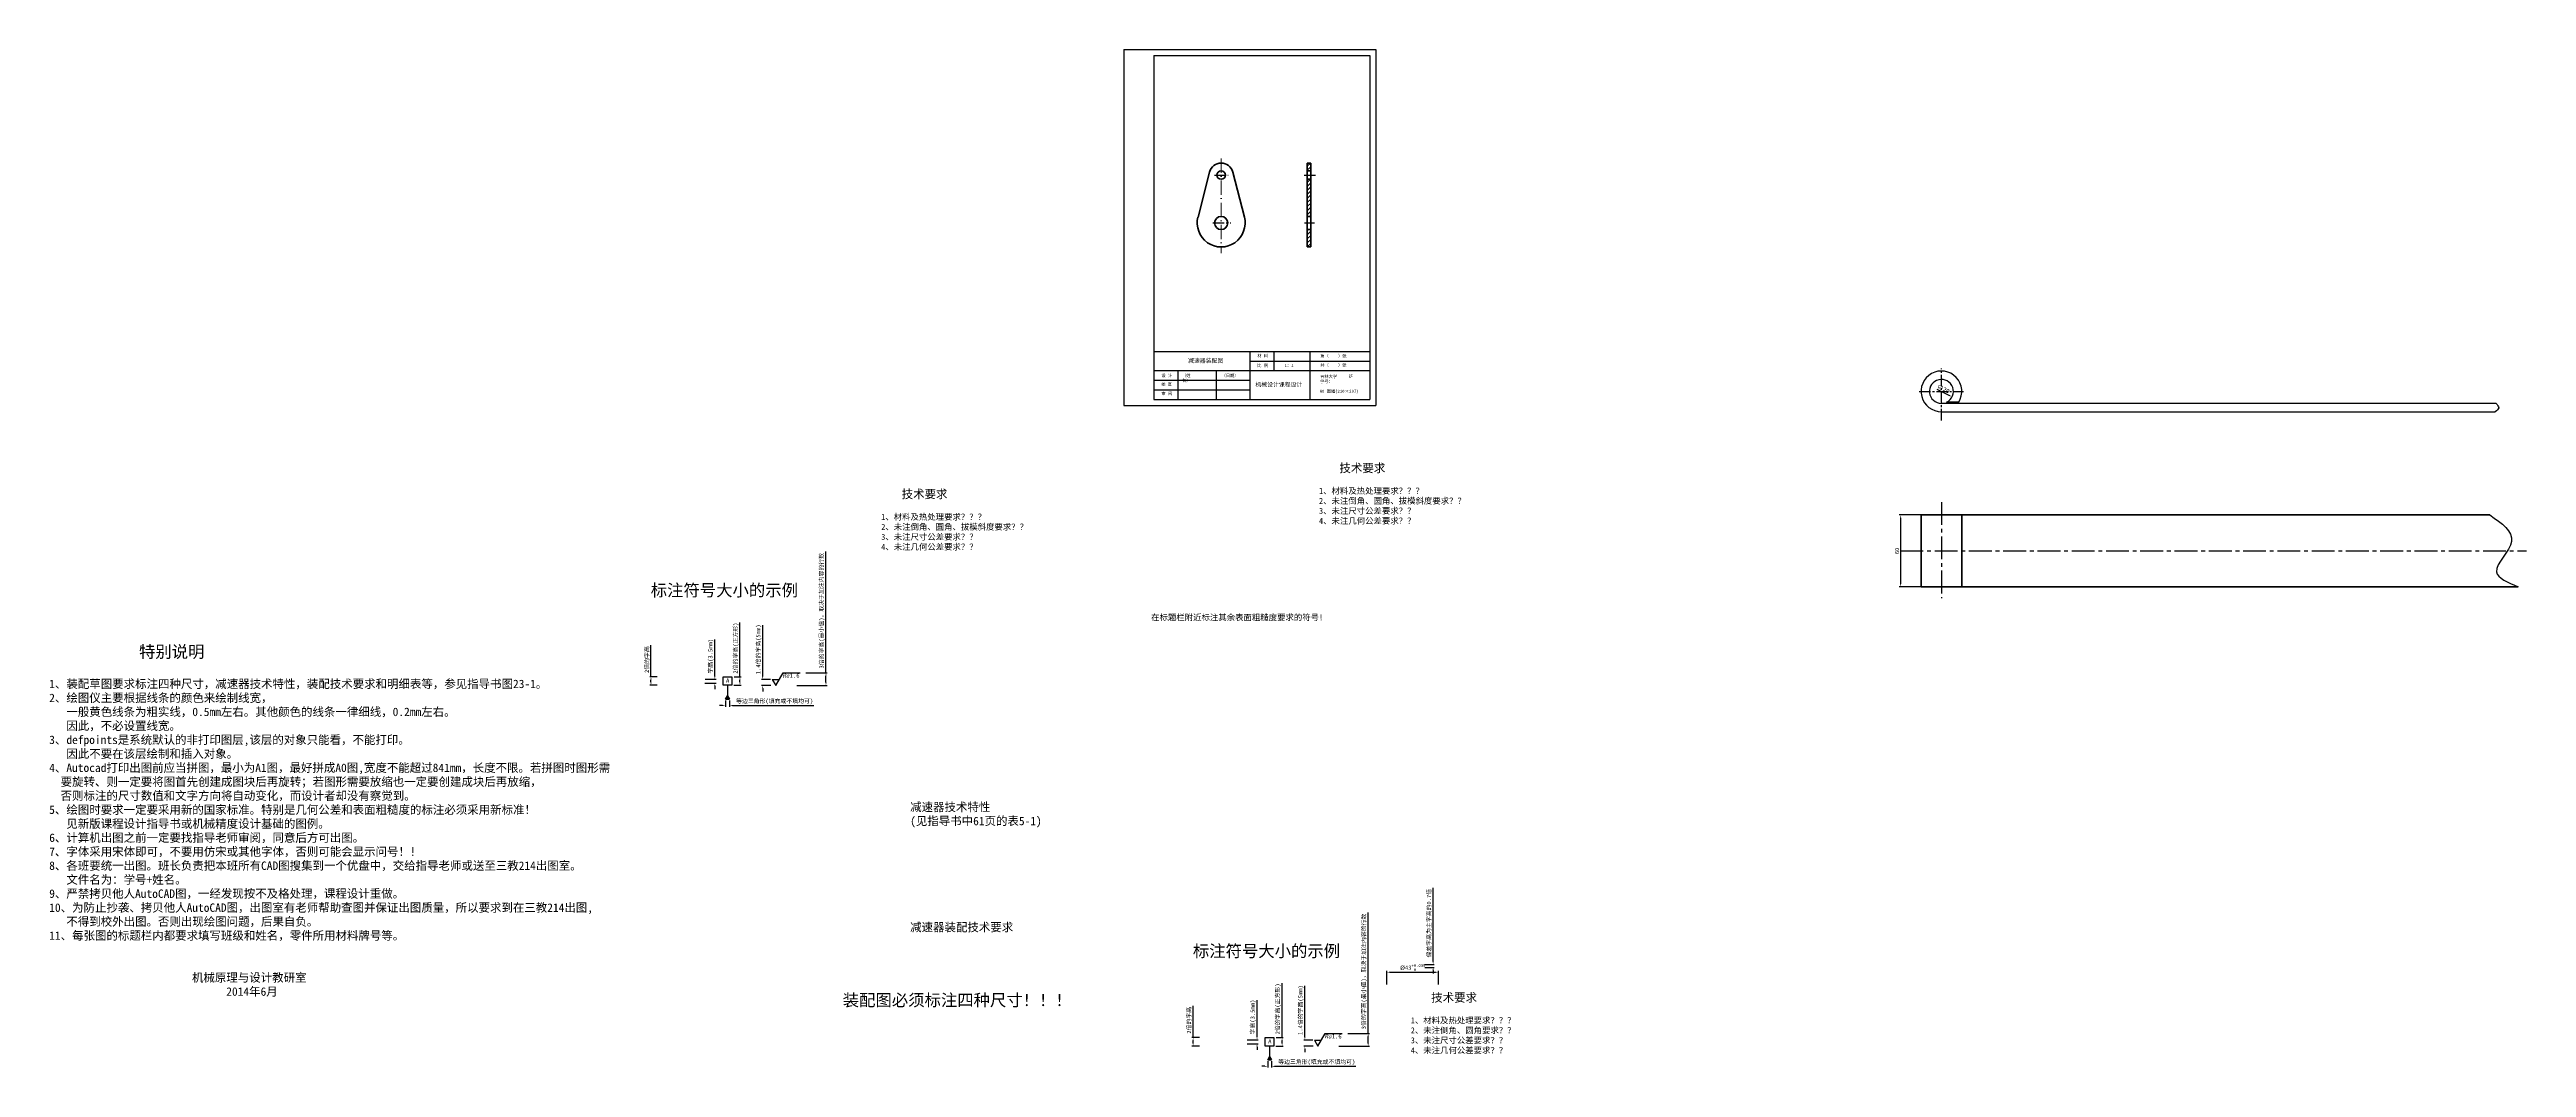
# Model space of a CAD drawing. Header units: millimetres. Extents: x -4667 to 8941, y -1665 to 5310.
# Drawn here: x -202 to 1863, y 2463 to 3312 of the extents above; entities that cross this region are included whole.
import ezdxf

# ---------------------------------------------------------------- set-up
doc = ezdxf.new("R2010")
doc.units = ezdxf.units.MM
doc.linetypes.add('CENTER2', pattern=[28.575, 19.05, -3.175, 3.175, -3.175])
doc.linetypes.add('DASHDOT', pattern=[18.5, 12, -3, 0.5, -3])
doc.layers.get('0').update_dxf_attribs({"linetype": 'CONTINUOUS'})
for name, color, linetype in [('尺寸', 4, 'CONTINUOUS'), ('文字', 3, 'CONTINUOUS'), ('点划线', 6, 'CENTER2'), ('细实线', 3, 'CONTINUOUS')]:
    doc.layers.add(name, color=color, linetype=linetype)
doc.layers.add('粗实线', color=2, linetype='CONTINUOUS', lineweight=30)
doc.styles.get("Standard").update_dxf_attribs({"font": '', "height": 3.5})
doc.styles.get('Standard').set_extended_font_data('SimSun')
doc.dimstyles.new('下偏差为0', dxfattribs={"dimtxt": 3.5, "dimasz": 2.5, "dimexe": 1, "dimexo": 0, "dimgap": 1, "dimtad": 1, "dimdec": 0, "dimzin": 0, "dimdsep": 46, "dimtxsty": 'Standard', "dimcen": 2.5, "dimclrd": 256, "dimadec": 0, "dimazin": 0, "dimtol": 1, "dimtp": 0.035, "dimtfac": 0.7, "dimtdec": 3, "dimtofl": 0, "dimtmove": 0, "dimatfit": 3, "dimfxl": 1, "dimtolj": 1, "dimarcsym": 0})
doc.dimstyles.new('无偏差', dxfattribs={"dimtxt": 3.5, "dimasz": 2.5, "dimexe": 1, "dimexo": 0, "dimgap": 1, "dimtad": 1, "dimtoh": 1, "dimdec": 0, "dimzin": 0, "dimdsep": 46, "dimtxsty": 'Standard', "dimcen": 2.5, "dimclrd": 256, "dimadec": 0, "dimazin": 0, "dimtfac": 1, "dimtdec": 0, "dimtofl": 0, "dimtmove": 0, "dimatfit": 3, "dimfxl": 1, "dimtolj": 1, "dimtzin": 0, "dimarcsym": 0})
doc.dimstyles.new('无偏差$0', dxfattribs={"dimtxt": 3.5, "dimasz": 2.5, "dimexe": 1, "dimexo": 0, "dimgap": 1, "dimtad": 1, "dimtoh": 1, "dimdec": 0, "dimzin": 0, "dimdsep": 46, "dimtxsty": 'Standard', "dimcen": 2.5, "dimclrd": 256, "dimadec": 0, "dimazin": 0, "dimtfac": 1, "dimtdec": 0, "dimtofl": 0, "dimtmove": 0, "dimatfit": 3, "dimfxl": 1, "dimtolj": 1, "dimtzin": 0, "dimarcsym": 0})

# ---------------------------------------------------------------- blocks, each defined once
blk = doc.blocks.new('*D26')
at = {"layer": '尺寸', "lineweight": -2, "ltscale": 0.5}
for p, q in [((751.8, 2487.9), (751.8, 2514.3)), ((751.8, 2483.4), (751.8, 2485.4))]:
    blk.add_line(p, q, dxfattribs=at)
at = {"layer": '尺寸', "color": 0, "lineweight": -2, "ltscale": 0.5}
for p, q in [((757.1, 2487.9), (750.8, 2487.9)), ((757, 2480.9), (750.8, 2480.9))]:
    blk.add_line(p, q, dxfattribs=at)
at = {"layer": '尺寸', "ltscale": 0.5}
for points in [[(751.4, 2485.4), (752.2, 2485.4), (751.8, 2487.9)], [(751.4, 2483.4), (752.2, 2483.4), (751.8, 2480.9)]]:
    blk.add_solid(points, dxfattribs=at)
at = {"layer": '尺寸', "color": 0, "ltscale": 0.5, "insert": (748.5, 2502.4), "char_height": 3.5, "attachment_point": 5, "rotation": 90}
blk.add_mtext('\\A1;2倍的字高', dxfattribs=at)
blk = doc.blocks.new('*D27')
at = {"layer": '尺寸', "lineweight": -2, "ltscale": 0.5}
for p, q in [((805.1, 2488.5), (805.1, 2519.1)), ((805.1, 2480.2), (805.1, 2477.7))]:
    blk.add_line(p, q, dxfattribs=at)
at = {"layer": '尺寸', "color": 0, "lineweight": -2, "ltscale": 0.5}
for p, q in [((796.8, 2482.7), (806.1, 2482.7)), ((796.9, 2486), (806.1, 2486))]:
    blk.add_line(p, q, dxfattribs=at)
at = {"layer": '尺寸', "ltscale": 0.5}
for points in [[(804.7, 2488.5), (805.5, 2488.5), (805.1, 2486)], [(804.7, 2480.2), (805.5, 2480.2), (805.1, 2482.7)]]:
    blk.add_solid(points, dxfattribs=at)
at = {"layer": '尺寸', "color": 0, "ltscale": 0.5, "insert": (801.8, 2505.1), "char_height": 3.5, "attachment_point": 5, "rotation": 90}
blk.add_mtext('\\A1;字高(3.5mm)', dxfattribs=at)
blk = doc.blocks.new('*D28')
at = {"layer": '尺寸', "lineweight": -2, "ltscale": 0.5}
for p, q in [((826, 2487.9), (826, 2533.4)), ((826, 2483.4), (826, 2485.4))]:
    blk.add_line(p, q, dxfattribs=at)
at = {"layer": '尺寸', "color": 0, "lineweight": -2, "ltscale": 0.5}
for p, q in [((820.9, 2480.9), (827, 2480.9)), ((821.1, 2487.9), (827, 2487.9))]:
    blk.add_line(p, q, dxfattribs=at)
at = {"layer": '尺寸', "ltscale": 0.5}
for points in [[(825.6, 2485.4), (826.4, 2485.4), (826, 2487.9)], [(825.6, 2483.4), (826.4, 2483.4), (826, 2480.9)]]:
    blk.add_solid(points, dxfattribs=at)
at = {"layer": '尺寸', "color": 0, "ltscale": 0.5, "insert": (822.7, 2511.9), "char_height": 3.5, "attachment_point": 5, "rotation": 90}
blk.add_mtext('\\A1;2倍的字高(正方形)', dxfattribs=at)
blk = doc.blocks.new('*D29')
at = {"layer": '尺寸', "lineweight": -2, "ltscale": 0.5}
for p, q in [((811.5, 2464), (809, 2464)), ((819.7, 2464), (887.6, 2464))]:
    blk.add_line(p, q, dxfattribs=at)
at = {"layer": '尺寸', "color": 0, "lineweight": -2, "ltscale": 0.5}
for p, q in [((814, 2468.3), (814, 2463)), ((817.2, 2468.3), (817.2, 2463))]:
    blk.add_line(p, q, dxfattribs=at)
at = {"layer": '尺寸', "ltscale": 0.5}
for points in [[(811.5, 2464.4), (811.5, 2463.6), (814, 2464)], [(819.7, 2464.4), (819.7, 2463.6), (817.2, 2464)]]:
    blk.add_solid(points, dxfattribs=at)
at = {"layer": '尺寸', "color": 0, "ltscale": 0.5, "insert": (854.9, 2467.3), "char_height": 3.5, "attachment_point": 5}
blk.add_mtext('\\A1;等边三角形(填充或不填均可)', dxfattribs=at)
blk = doc.blocks.new('*D30')
at = {"layer": '尺寸', "lineweight": -2, "ltscale": 0.5}
for p, q in [((845, 2488.3), (845, 2531)), ((845, 2478.3), (845, 2475.8))]:
    blk.add_line(p, q, dxfattribs=at)
at = {"layer": '尺寸', "color": 0, "lineweight": -2, "ltscale": 0.5}
for p, q in [((851.5, 2485.8), (844, 2485.8)), ((851.8, 2480.8), (844, 2480.8))]:
    blk.add_line(p, q, dxfattribs=at)
at = {"layer": '尺寸', "ltscale": 0.5}
for points in [[(844.6, 2488.3), (845.4, 2488.3), (845, 2485.8)], [(844.6, 2478.3), (845.4, 2478.3), (845, 2480.8)]]:
    blk.add_solid(points, dxfattribs=at)
at = {"layer": '尺寸', "color": 0, "ltscale": 0.5, "insert": (841.7, 2510.9), "char_height": 3.5, "attachment_point": 5, "rotation": 90}
blk.add_mtext('\\A1;1.4倍的字高(5mm)', dxfattribs=at)
blk = doc.blocks.new('*D31')
at = {"layer": '尺寸', "lineweight": -2, "ltscale": 0.5}
for p, q in [((897.8, 2491.3), (897.8, 2592.4)), ((897.8, 2483.3), (897.8, 2488.8))]:
    blk.add_line(p, q, dxfattribs=at)
at = {"layer": '尺寸', "color": 0, "lineweight": -2, "ltscale": 0.5}
for p, q in [((873.3, 2480.8), (898.8, 2480.8)), ((880.8, 2491.3), (898.8, 2491.3))]:
    blk.add_line(p, q, dxfattribs=at)
at = {"layer": '尺寸', "ltscale": 0.5}
for points in [[(897.3, 2488.8), (898.2, 2488.8), (897.8, 2491.3)], [(897.3, 2483.3), (898.2, 2483.3), (897.8, 2480.8)]]:
    blk.add_solid(points, dxfattribs=at)
at = {"layer": '尺寸', "color": 0, "ltscale": 0.5, "insert": (894.5, 2543.1), "char_height": 3.5, "attachment_point": 5, "rotation": 90}
blk.add_mtext('\\A1;3倍的字高(最小值)，取决于加注内容的行数', dxfattribs=at)
blk = doc.blocks.new('*D32')
at = {"layer": '尺寸', "lineweight": -2, "ltscale": 0.5}
for p, q in [((299.8, 2788.9), (299.8, 2815.3)), ((299.8, 2784.4), (299.8, 2786.4))]:
    blk.add_line(p, q, dxfattribs=at)
at = {"layer": '尺寸', "color": 0, "lineweight": -2, "ltscale": 0.5}
for p, q in [((305.1, 2788.9), (298.8, 2788.9)), ((305, 2781.9), (298.8, 2781.9))]:
    blk.add_line(p, q, dxfattribs=at)
at = {"layer": '尺寸', "ltscale": 0.5}
for points in [[(299.4, 2786.4), (300.2, 2786.4), (299.8, 2788.9)], [(299.4, 2784.4), (300.2, 2784.4), (299.8, 2781.9)]]:
    blk.add_solid(points, dxfattribs=at)
at = {"layer": '尺寸', "color": 0, "ltscale": 0.5, "insert": (296.5, 2803.3), "char_height": 3.5, "attachment_point": 5, "rotation": 90}
blk.add_mtext('\\A1;2倍的字高', dxfattribs=at)
blk = doc.blocks.new('*D33')
at = {"layer": '尺寸', "lineweight": -2, "ltscale": 0.5}
for p, q in [((353.1, 2789.5), (353.1, 2820.1)), ((353.1, 2781.2), (353.1, 2778.7))]:
    blk.add_line(p, q, dxfattribs=at)
at = {"layer": '尺寸', "color": 0, "lineweight": -2, "ltscale": 0.5}
for p, q in [((344.8, 2783.7), (354.1, 2783.7)), ((344.9, 2787), (354.1, 2787))]:
    blk.add_line(p, q, dxfattribs=at)
at = {"layer": '尺寸', "ltscale": 0.5}
for points in [[(352.6, 2789.5), (353.5, 2789.5), (353.1, 2787)], [(352.6, 2781.2), (353.5, 2781.2), (353.1, 2783.7)]]:
    blk.add_solid(points, dxfattribs=at)
at = {"layer": '尺寸', "color": 0, "ltscale": 0.5, "insert": (349.8, 2806.1), "char_height": 3.5, "attachment_point": 5, "rotation": 90}
blk.add_mtext('\\A1;字高(3.5mm)', dxfattribs=at)
blk = doc.blocks.new('*D34')
at = {"layer": '尺寸', "lineweight": -2, "ltscale": 0.5}
for p, q in [((374, 2788.9), (374, 2834.3)), ((374, 2784.4), (374, 2786.4))]:
    blk.add_line(p, q, dxfattribs=at)
at = {"layer": '尺寸', "color": 0, "lineweight": -2, "ltscale": 0.5}
for p, q in [((369.1, 2788.9), (375, 2788.9)), ((368.8, 2781.9), (375, 2781.9))]:
    blk.add_line(p, q, dxfattribs=at)
at = {"layer": '尺寸', "ltscale": 0.5}
for points in [[(373.6, 2786.4), (374.4, 2786.4), (374, 2788.9)], [(373.6, 2784.4), (374.4, 2784.4), (374, 2781.9)]]:
    blk.add_solid(points, dxfattribs=at)
at = {"layer": '尺寸', "color": 0, "ltscale": 0.5, "insert": (370.7, 2812.9), "char_height": 3.5, "attachment_point": 5, "rotation": 90}
blk.add_mtext('\\A1;2倍的字高(正方形)', dxfattribs=at)
blk = doc.blocks.new('*D35')
at = {"layer": '尺寸', "color": 0, "lineweight": -2, "ltscale": 0.5}
for p, q in [((362, 2769.3), (362, 2764)), ((365.2, 2769.3), (365.2, 2764))]:
    blk.add_line(p, q, dxfattribs=at)
at = {"layer": '尺寸', "lineweight": -2, "ltscale": 0.5}
for p, q in [((359.5, 2765), (357, 2765)), ((367.7, 2765), (435.6, 2765))]:
    blk.add_line(p, q, dxfattribs=at)
at = {"layer": '尺寸', "ltscale": 0.5}
for points in [[(359.5, 2765.4), (359.5, 2764.6), (362, 2765)], [(367.7, 2765.4), (367.7, 2764.6), (365.2, 2765)]]:
    blk.add_solid(points, dxfattribs=at)
at = {"layer": '尺寸', "color": 0, "ltscale": 0.5, "insert": (402.9, 2768.3), "char_height": 3.5, "attachment_point": 5}
blk.add_mtext('\\A1;等边三角形(填充或不填均可)', dxfattribs=at)
blk = doc.blocks.new('*D36')
at = {"layer": '尺寸', "lineweight": -2, "ltscale": 0.5}
for p, q in [((393, 2789.3), (393, 2832)), ((393, 2779.3), (393, 2776.8))]:
    blk.add_line(p, q, dxfattribs=at)
at = {"layer": '尺寸', "color": 0, "lineweight": -2, "ltscale": 0.5}
for p, q in [((399.5, 2786.8), (392, 2786.8)), ((399.8, 2781.8), (392, 2781.8))]:
    blk.add_line(p, q, dxfattribs=at)
at = {"layer": '尺寸', "ltscale": 0.5}
for points in [[(392.6, 2789.3), (393.4, 2789.3), (393, 2786.8)], [(392.6, 2779.3), (393.4, 2779.3), (393, 2781.8)]]:
    blk.add_solid(points, dxfattribs=at)
at = {"layer": '尺寸', "color": 0, "ltscale": 0.5, "insert": (389.7, 2811.9), "char_height": 3.5, "attachment_point": 5, "rotation": 90}
blk.add_mtext('\\A1;1.4倍的字高(5mm)', dxfattribs=at)
blk = doc.blocks.new('*D37')
at = {"layer": '尺寸', "lineweight": -2, "ltscale": 0.5}
for p, q in [((445.7, 2792.3), (445.7, 2893.4)), ((445.7, 2784.3), (445.7, 2789.8))]:
    blk.add_line(p, q, dxfattribs=at)
at = {"layer": '尺寸', "color": 0, "lineweight": -2, "ltscale": 0.5}
for p, q in [((428.8, 2792.3), (446.7, 2792.3)), ((421.3, 2781.8), (446.7, 2781.8))]:
    blk.add_line(p, q, dxfattribs=at)
at = {"layer": '尺寸', "ltscale": 0.5}
for points in [[(445.3, 2789.8), (446.2, 2789.8), (445.7, 2792.3)], [(445.3, 2784.3), (446.2, 2784.3), (445.7, 2781.8)]]:
    blk.add_solid(points, dxfattribs=at)
at = {"layer": '尺寸', "color": 0, "ltscale": 0.5, "insert": (442.4, 2844.1), "char_height": 3.5, "attachment_point": 5, "rotation": 90}
blk.add_mtext('\\A1;3倍的字高(最小值)，取决于加注内容的行数', dxfattribs=at)
blk = doc.blocks.new('*D38')
at = {"layer": '尺寸', "color": 0, "lineweight": -2, "ltscale": 0.5}
for p, q in [((913.3, 2532.1), (913.3, 2543.5)), ((956.4, 2532.1), (956.4, 2543.5))]:
    blk.add_line(p, q, dxfattribs=at)
at = {"layer": '尺寸', "lineweight": -2, "ltscale": 0.5}
blk.add_line((915.8, 2542.5), (953.9, 2542.5), dxfattribs=at)
at = {"layer": '尺寸', "ltscale": 0.5}
for points in [[(915.8, 2542.9), (915.8, 2542.1), (913.3, 2542.5)], [(953.9, 2542.9), (953.9, 2542.1), (956.4, 2542.5)]]:
    blk.add_solid(points, dxfattribs=at)
at = {"layer": '尺寸', "color": 0, "ltscale": 0.5, "insert": (934.9, 2546.3), "char_height": 3.5, "attachment_point": 5}
blk.add_mtext('\\A1;%%C43{\\H2.450000;\\S+0.035^  0;}', dxfattribs=at)
blk = doc.blocks.new('*D39')
at = {"layer": '尺寸', "lineweight": -2, "ltscale": 0.5}
for p, q in [((951.9, 2551.5), (951.9, 2612.8)), ((951.9, 2544), (951.9, 2541.5))]:
    blk.add_line(p, q, dxfattribs=at)
at = {"layer": '尺寸', "color": 0, "lineweight": -2, "ltscale": 0.5}
for p, q in [((944.8, 2549), (952.9, 2549)), ((944.9, 2546.5), (952.9, 2546.5))]:
    blk.add_line(p, q, dxfattribs=at)
at = {"layer": '尺寸', "ltscale": 0.5}
for points in [[(951.5, 2551.5), (952.4, 2551.5), (951.9, 2549)], [(951.5, 2544), (952.4, 2544), (951.9, 2546.5)]]:
    blk.add_solid(points, dxfattribs=at)
at = {"layer": '尺寸', "color": 0, "ltscale": 0.5, "insert": (948.6, 2583.4), "char_height": 3.5, "attachment_point": 5, "rotation": 90}
blk.add_mtext('\\A1;偏差字高为主字高的0.7倍', dxfattribs=at)
blk = doc.blocks.new('*D312')
at = {"layer": '尺寸', "color": 0, "lineweight": -2, "ltscale": 0.5}
for p, q in [((1358.7, 2924), (1340.5, 2924)), ((1358.7, 2864), (1340.5, 2864))]:
    blk.add_line(p, q, dxfattribs=at)
at = {"layer": '尺寸', "lineweight": -2, "ltscale": 0.5}
blk.add_line((1341.5, 2921.5), (1341.5, 2866.5), dxfattribs=at)
at = {"layer": '尺寸', "ltscale": 0.5}
for points in [[(1341.1, 2921.5), (1341.9, 2921.5), (1341.5, 2924)], [(1341.1, 2866.5), (1341.9, 2866.5), (1341.5, 2864)]]:
    blk.add_solid(points, dxfattribs=at)
at = {"layer": '尺寸', "color": 0, "ltscale": 0.5, "insert": (1338.7, 2894), "char_height": 3.5, "attachment_point": 5, "rotation": 90}
blk.add_mtext('\\A1;60', dxfattribs=at)
blk = doc.blocks.new('*D313')
at = {"layer": '尺寸', "lineweight": -2, "ltscale": 0.5}
blk.add_line((1372, 3029), (1382.4, 3023.7), dxfattribs=at)
at = {"layer": '尺寸', "ltscale": 0.5}
blk.add_solid([(1382.6, 3024), (1382.2, 3023.3), (1384.6, 3022.5)], dxfattribs=at)
at = {"layer": '尺寸', "color": 0, "ltscale": 0.5, "insert": (1377.3, 3029.3), "char_height": 3.5, "attachment_point": 5, "rotation": 332.7494}
blk.add_mtext('\\A1;∅20', dxfattribs=at)

msp = doc.modelspace()

# ---------------------------------------------------------------- hatches: boundary and pattern name
at = {"layer": '文字', "ltscale": 0.5}
for points in [[(363.6, 2773.2), (362, 2770.4), (365.2, 2770.4)], [(815.6, 2472.2), (814, 2469.4), (817.2, 2469.4)]]:
    msp.add_hatch(color=256, dxfattribs=at).paths.add_polyline_path(points)
at = {"layer": '细实线', "ltscale": 0.5}
h = msp.add_hatch(dxfattribs=at)
h.set_pattern_fill('ANSI31', color=256, scale=0.75, style=0)
h.set_pattern_definition([(45, (846.9176, 3147.5881), (-1.6838, 1.6838), [])])
h.paths.add_polyline_path([(846.9, 3211.1), (849.9, 3211.1), (849.9, 3217.6), (846.9, 3217.6)])
h.paths.add_polyline_path([(849.9, 3204.1), (846.9, 3204.1), (846.9, 3173.1), (849.9, 3173.1)])
h.paths.add_polyline_path([(846.9, 3147.6), (849.9, 3147.6), (849.9, 3162.1), (847.4, 3162.1), (846.9, 3161.8)])

# ---------------------------------------------------------------- linework, layer by layer
at = {"layer": '文字', "ltscale": 0.5}
for p, q in [((403.8, 2781.8), (409.9, 2792.3)), ((409.9, 2792.3), (424.2, 2792.3)), ((362, 2770.4), (363.6, 2773.2)), ((362, 2770.4), (365.2, 2770.4)), ((363.6, 2781.9), (363.6, 2773.2)), ((363.6, 2773.2), (365.2, 2770.4)), ((400.9, 2786.8), (406.7, 2786.8)), ((400.9, 2786.8), (403.8, 2781.8)), ((815.6, 2480.9), (815.6, 2472.2)), ((852.9, 2485.8), (858.7, 2485.8)), ((852.9, 2485.8), (855.8, 2480.8)), ((855.8, 2480.8), (861.9, 2491.3)), ((861.9, 2491.3), (876.2, 2491.3)), ((814, 2469.4), (815.6, 2472.2)), ((814, 2469.4), (817.2, 2469.4)), ((815.6, 2472.2), (817.2, 2469.4))]:
    msp.add_line(p, q, dxfattribs=at)
for points in [[(360, 2788.9), (367.2, 2788.9), (367.2, 2781.9), (360, 2781.9)], [(812, 2487.9), (819.2, 2487.9), (819.2, 2480.9), (812, 2480.9)]]:
    msp.add_lwpolyline(points, close=True, dxfattribs=at)
at = {"layer": '点划线', "ltscale": 0.5}
for p, q in [((769.6, 3207.6), (781, 3207.6)), ((844.4, 3207.6), (854.1, 3207.6)), ((768.3, 3167.6), (783.2, 3167.6)), ((844.6, 3167.6), (853.1, 3167.6)), ((1375.7, 3002.9), (1375.7, 3046.1)), ((1357.2, 3027.1), (1394.1, 3027.1))]:
    msp.add_line(p, q, dxfattribs=at)
at = {"layer": '点划线', "linetype": 'DASHDOT', "lineweight": 13}
msp.add_line((775.2, 3221.5), (775.2, 3142.5), dxfattribs=at)
at = {"layer": '点划线'}
for p, q in [((1375.7, 2934.7), (1375.7, 2854.7)), ((1341.5, 2894), (1863.5, 2894))]:
    msp.add_line(p, q, dxfattribs=at)
at = {"layer": '粗实线'}
for p, q in [((719.1, 3307.4), (899.1, 3307.4)), ((719.1, 3307.4), (719.1, 3020.4)), ((899.1, 3307.4), (899.1, 3020.4)), ((899.1, 3307.4), (899.1, 3020.4)), ((719.1, 3060.4), (899.1, 3060.4)), ((719.1, 3060.4), (719.1, 3020.4)), ((799.1, 3060.4), (799.1, 3020.4)), ((819.1, 3060.4), (819.1, 3044.4)), ((849.1, 3060.4), (849.1, 3020.4)), ((719.1, 3044.4), (899.1, 3044.4)), ((739.1, 3044.4), (739.1, 3020.4)), ((771.1, 3044.4), (771.1, 3020.4)), ((719.1, 3020.4), (899.1, 3020.4))]:
    msp.add_line(p, q, dxfattribs=at)
at = {"layer": '粗实线', "lineweight": 35}
for p, q in [((765.6, 3210.1), (755.9, 3172.6)), ((784.9, 3210.1), (794.6, 3172.6)), ((846.9, 3204.1), (846.9, 3173.1)), ((849.9, 3204.1), (849.9, 3173.1)), ((1358.7, 2924), (1392.7, 2924)), ((1358.7, 2924), (1358.7, 2864)), ((1361.2, 2924), (1390.2, 2924)), ((1392.7, 2924), (1625.7, 2924)), ((1392.7, 2924), (1392.7, 2864)), ((1485.7, 2924), (1645.7, 2924)), ((1645.7, 2924), (1833, 2924)), ((1358.7, 2864), (1392.7, 2864)), ((1392.7, 2864), (1639.7, 2864)), ((1639.7, 2864), (1856.6, 2864))]:
    msp.add_line(p, q, dxfattribs=at)
at = {"layer": '粗实线', "lineweight": 35, "ltscale": 0.075}
for p, q in [((846.9, 3217.6), (849.9, 3217.6)), ((846.9, 3211.1), (849.9, 3211.1)), ((846.9, 3204.1), (849.9, 3204.1)), ((846.9, 3173.1), (849.9, 3173.1)), ((846.9, 3162.1), (849.9, 3162.1)), ((846.9, 3147.6), (849.9, 3147.6))]:
    msp.add_line(p, q, dxfattribs=at)
at = {"layer": '粗实线', "lineweight": 35, "ltscale": 0.1625}
for p, q in [((846.9, 3217.6), (846.9, 3211.1)), ((849.9, 3217.6), (849.9, 3211.1))]:
    msp.add_line(p, q, dxfattribs=at)
at = {"layer": '粗实线', "lineweight": 35, "ltscale": 0.0875}
for p, q in [((846.9, 3207.6), (846.9, 3211.1)), ((846.9, 3204.1), (846.9, 3207.6)), ((849.9, 3207.6), (849.9, 3211.1)), ((849.9, 3204.1), (849.9, 3207.6))]:
    msp.add_line(p, q, dxfattribs=at)
at = {"layer": '粗实线', "lineweight": 35, "ltscale": 0.1375}
for p, q in [((846.9, 3167.6), (846.9, 3173.1)), ((846.9, 3162.1), (846.9, 3167.6)), ((849.9, 3167.6), (849.9, 3173.1)), ((849.9, 3162.1), (849.9, 3167.6))]:
    msp.add_line(p, q, dxfattribs=at)
at = {"layer": '粗实线', "lineweight": 35, "ltscale": 0.3625}
for p, q in [((846.9, 3162.1), (846.9, 3147.6)), ((849.9, 3162.1), (849.9, 3147.6))]:
    msp.add_line(p, q, dxfattribs=at)
at = {"layer": '粗实线', "lineweight": 13, "ltscale": 0.013675}
msp.add_line((846.9, 3161.8), (847.4, 3162.1), dxfattribs=at)
at = {"layer": '粗实线', "ltscale": 0.5}
for p, q in [((1838.1, 3017.1), (1375.7, 3017.1)), ((1390.1, 3018.1), (1380.1, 3018.1)), ((1375.7, 3010.1), (1837.4, 3010.1))]:
    msp.add_line(p, q, dxfattribs=at)
at = {"layer": '粗实线', "lineweight": 35}
for centre, radius in [((775.2, 3207.6), 3.5), ((775.2, 3167.6), 5.5)]:
    msp.add_circle(centre, radius, dxfattribs=at)
for centre, radius, start, end in [((775.2, 3207.6), 10, 14.4775, 165.5225), ((775.2, 3167.6), 20, 165.5225, 14.4775)]:
    msp.add_arc(centre, radius, start, end, dxfattribs=at)
at = {"layer": '粗实线', "ltscale": 0.5}
for radius, start in [(17, 328.0343), (10, 295.8419)]:
    msp.add_arc((1375.7, 3027.1), radius, start, 270, dxfattribs=at)
at = {"layer": '细实线'}
for p, q in [((694.1, 3312.4), (904.1, 3312.4)), ((694.1, 3312.4), (694.1, 3015.4)), ((904.1, 3312.4), (904.1, 3015.4)), ((904.1, 3312.4), (904.1, 3015.4)), ((719.1, 3036.4), (799.1, 3036.4)), ((799.1, 3052.4), (899.1, 3052.4)), ((694.1, 3015.4), (904.1, 3015.4)), ((719.1, 3028.4), (799.1, 3028.4))]:
    msp.add_line(p, q, dxfattribs=at)
at = {"layer": '细实线', "ltscale": 0.5}
for points in [[(1838.1, 3017.1), (1840.3, 3013.3), (1837.4, 3010.1)], [(1833, 2924), (1851.1, 2901.9), (1838.5, 2876.6), (1856.6, 2864)]]:
    msp.add_spline(points, degree=3, dxfattribs=at)

# ---------------------------------------------------------------- texts
at = {"ltscale": 0.5, "insert": (716.8, 2841), "char_height": 5, "width": 170.228, "attachment_point": 1}
msp.add_mtext('在标题栏附近标注其余表面粗糙度要求的符号!', dxfattribs=at)
at = {"layer": '尺寸', "ltscale": 0.5, "attachment_point": 1}
for s, insert, char_height, width in [('     {\\H1.4x;技术要求}\\P\\P1、材料及热处理要求？？？\\P2、未注倒角、圆角、拔模斜度要求？？\\P3、未注尺寸公差要求？？\\P4、未注几何公差要求？？', (856.8, 2966.6), 5, 136.431), ('     {\\H1.4x;技术要求}\\P\\P1、材料及热处理要求？？？\\P2、未注倒角、圆角、拔模斜度要求？？\\P3、未注尺寸公差要求？？\\P4、未注几何公差要求？？', (491.8, 2944.9), 5, 136.431), ('标注符号大小的示例', (299.6, 2866.2), 10, 127.045), ('{\\fTimes New Roman|b0|i1|c238|p18;Ra}1.6', (409.5, 2791.7), 3.5, 18.064), ('减速器技术特性\\P(见指导书中61页的表5-1)', (515.9, 2683.8), 7, 210.64), ('减速器装配技术要求', (515.9, 2583.5), 7, 117.343), ('标注符号大小的示例', (751.6, 2565.2), 10, 127.045), ('装配图必须标注四种尺寸！！！', (459.7, 2524.2), 10, 213.014), ('     {\\H1.4x;技术要求}\\P\\P1、材料及热处理要求？？？\\P2、未注倒角、圆角要求？？\\P3、未注尺寸公差要求？？\\P4、未注几何公差要求？？', (933.3, 2524.8), 5, 136.431), ('{\\fTimes New Roman|b0|i1|c238|p18;Ra}1.6', (861.5, 2490.7), 3.5, 18.064)]:
    msp.add_mtext(s, dxfattribs=dict(at, insert=insert, char_height=char_height, width=width))
at = {"layer": '文字', "ltscale": 0.5, "attachment_point": 1}
for s, insert, char_height, width in [('{\\H2x;\\C1;           特别说明\\P\\H0.7x;\\C256;\\P1、装配草图要求标注四种尺寸，减速器技术特性，装配技术要求和明细表等，参见指导书图23-1。\\P2、绘图仪主要根据线条的颜色来绘制线宽，\\P   一般黄色线条为粗实线，0.5mm左右。其他颜色的线条一律细线，0.2mm左右。\\P   因此，\\fSimSun|b1|i0|c134|p2;\\C1;不必设置线宽\\fSimSun|b0|i0|c134|p2;\\C256;。\\P3、defpoints是系统默认的非打印图层,该层的对象只能看，不能打印。\\P   因此不要在该\\fSimSun|b1|i0|c134|p2;\\C1;层绘制和插入对象。\\P\\fSimSun|b0|i0|c134|p2;\\C256;4、Autocad打印出图前应当拼图，最小为A1图，最好拼成A0图,宽度不能超过841mm，长度不限。若拼图时图形需\\P  要旋转、则一定要将图首先创建成图块后再旋转；若图形需要放缩也一定要创建成块后再放缩，\\P  \\fSimSun|b1|i0|c134|p2;\\C1;否则标注的尺寸数值和文字方向将自动变化，而设计者却没有察觉到。\\fSimSun|b0|i0|c134|p2;\\C256;\\P5、绘图时要求一定要采用新的国家标准。特别是几何公差和表面粗糙度的\\C3;标注\\fSimSun|b1|i0|c134|p2;\\C1;必须采用新标准！\\P   见新版课程设计指导书或机械精度设计基础\\fSimSun|b0|i0|c134|p2;\\C256;的图例。\\P6、计算机出图之前一定要找指导老师审阅，同意后方可出图。\\P7、\\fSimSun|b1|i0|c134|p2;\\C1;字体采用宋体即可，不要用仿宋或其他字体，否则可能会显示问号！！\\fSimSun|b0|i0|c134|p2;\\P\\C256;8、各班要统一出图。班长负责把本班所有CAD图搜集到一个优盘中，交给指导老师或送至三教214出图室。\\P   \\fSimSun|b1|i0|c134|p2;\\C1;文件名为：学号+姓名。\\fSimSun|b0|i0|c134|p2;\\C256;\\P9、严禁拷贝他人AutoCAD图，一经发现按不及格处理，课程设计重做。\\P10、为防止抄袭、拷贝他人AutoCAD图，出图室有老师帮助查图并保证出图质量，所以要求到在三教214出图,\\P   不得到校外出图。否则出现绘图问题，后果自负。\\P11、每张图的标题栏内都要求填写班级和姓名，零件所用材料牌号等。\\P\\P\\P\\fSimSun|b1|i0|c134|p2;\\C1;                         机械原理与设计教研室\\P                               2014年6月}', (-201.9, 2814.9), 5, 485.686), ('A', (362.4, 2787.6), 3.5, 4.686), ('A', (814.4, 2486.6), 3.5, 4.686)]:
    msp.add_mtext(s, dxfattribs=dict(at, insert=insert, char_height=char_height, width=width))
at = {"layer": '细实线', "attachment_point": 1}
for s, insert, char_height, width in [('材 料', (805.3, 3058), 2.5, 9.184), ('第（    ）张', (857.9, 3058), 2.5, 28.552), ('设 计', (725.4, 3041.6), 2.5, 9.764), ('（姓 名）{\\fￋￎￌﾣﾤ|b0|i0|c134|p2; }', (742.6, 3041.6), 2.5, 15.027), ('  减速器装配图', (742.1, 3054.5), 3.5, 41.8), ('（日期）{\\fￋￎￌﾣﾤ|b0|i0|c134|p2; }', (775.6, 3041.6), 2.5, 15.027), ('比 例', (805.3, 3050), 2.5, 9.184), ('1：1', (828.1, 3050), 2.5, 9.184), ('共（    ）张', (857.9, 3050.3), 2.5, 28.552), ('吉林大学     班\\P学号：', (857.8, 3040.8), 2.5, 38.367), ('绘 图', (725.4, 3034.3), 2.5, 9.764), ('审 阅', (725.4, 3026.6), 2.5, 9.764), ('机械设计课程设计', (803.7, 3034.6), 3.5, 41.8), (' A0 图幅(210×297)', (855.4, 3028.5), 2.5, 42.323)]:
    msp.add_mtext(s, dxfattribs=dict(at, insert=insert, char_height=char_height, width=width))

# ---------------------------------------------------------------- dimensions: what is measured, and where the dimension line sits
at = {"layer": '尺寸', "ltscale": 0.5}
dim = msp.add_diameter_dim_2p(p1=(1366.8, 3031.7), p2=(1384.6, 3022.5), dimstyle='无偏差', dxfattribs=at)
dim.commit()
dim.dimension.update_dxf_attribs({"geometry": '*D313', "text_midpoint": (1376.1, 3026.9), "dimtype": 163})
dim = msp.add_linear_dim(base=(1341.5, 2864), p1=(1358.7, 2924), p2=(1358.7, 2864), angle=90, dimstyle='无偏差$0', dxfattribs=at)
dim.commit()
dim.dimension.update_dxf_attribs({"geometry": '*D312', "text_midpoint": (1341.5, 2894), "dimtype": 160})
for base, p1, p2, text, picture, middle in [((445.7, 2792.3), (421.3, 2781.8), (428.8, 2792.3), '3倍的字高(最小值)，取决于加注内容的行数', '*D37', (442.4, 2844.1)), ((393, 2786.8), (399.8, 2781.8), (399.5, 2786.8), '1.4倍的字高(5mm)', '*D36', (389.7, 2811.9)), ((897.8, 2491.3), (873.3, 2480.8), (880.8, 2491.3), '3倍的字高(最小值)，取决于加注内容的行数', '*D31', (894.5, 2543.1)), ((845, 2485.8), (851.8, 2480.8), (851.5, 2485.8), '1.4倍的字高(5mm)', '*D30', (841.7, 2510.9))]:
    dim = msp.add_linear_dim(base=base, p1=p1, p2=p2, angle=90, text=text, dimstyle='下偏差为0', override={"dimpost": '%%C<>'}, dxfattribs=at)
    dim.commit()
    dim.dimension.update_dxf_attribs({"geometry": picture, "text_midpoint": middle})
for base, p1, p2, text, picture, middle in [((374, 2781.9), (369.1, 2788.9), (368.8, 2781.9), '2倍的字高(正方形)', '*D34', (374, 2812.9)), ((299.8, 2781.9), (305.1, 2788.9), (305, 2781.9), '2倍的字高', '*D32', (299.8, 2803.3)), ((353.1, 2783.7), (344.9, 2787), (344.8, 2783.7), '字高(3.5mm)', '*D33', (353.1, 2806.1)), ((951.9, 2546.5), (944.8, 2549), (944.9, 2546.5), '偏差字高为主字高的0.7倍', '*D39', (951.9, 2583.4)), ((826, 2480.9), (821.1, 2487.9), (820.9, 2480.9), '2倍的字高(正方形)', '*D28', (826, 2511.9)), ((751.8, 2480.9), (757.1, 2487.9), (757, 2480.9), '2倍的字高', '*D26', (751.8, 2502.4)), ((805.1, 2482.7), (796.9, 2486), (796.8, 2482.7), '字高(3.5mm)', '*D27', (805.1, 2505.1))]:
    dim = msp.add_linear_dim(base=base, p1=p1, p2=p2, angle=90, text=text, dimstyle='下偏差为0', override={"dimpost": '%%C<>'}, dxfattribs=at)
    dim.commit()
    dim.dimension.update_dxf_attribs({"geometry": picture, "text_midpoint": middle, "dimtype": 160})
for base, p1, p2, picture, middle in [((365.2, 2765), (362, 2769.3), (365.2, 2769.3), '*D35', (402.9, 2768.3)), ((817.2, 2464), (814, 2468.3), (817.2, 2468.3), '*D29', (854.9, 2467.3))]:
    dim = msp.add_linear_dim(base=base, p1=p1, p2=p2, text='等边三角形(填充或不填均可)', dimstyle='下偏差为0', override={"dimpost": '%%C<>'}, dxfattribs=at)
    dim.commit()
    dim.dimension.update_dxf_attribs({"geometry": picture, "text_midpoint": middle})
dim = msp.add_linear_dim(base=(956.4, 2542.5), p1=(913.3, 2532.1), p2=(956.4, 2532.1), dimstyle='下偏差为0', override={"dimpost": '%%C<>'}, dxfattribs=at)
dim.commit()
dim.dimension.update_dxf_attribs({"geometry": '*D38', "text_midpoint": (934.9, 2546.3)})

doc.saveas('drawing.dxf')
